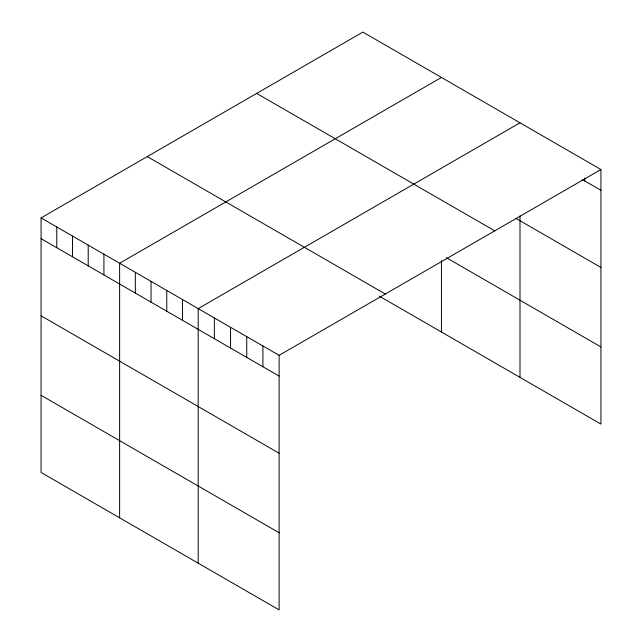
<?xml version="1.0" encoding="UTF-8"?>
<svg xmlns="http://www.w3.org/2000/svg" width="642" height="642" viewBox="0 0 642 642"><rect width="100%" height="100%" fill="white"/><g stroke="black" fill="none" stroke-linecap="round" stroke-linejoin="round"><path stroke-width="0.96" d="M41.072 217.903L279.118 355.331L279.118 609.9L41.072 472.464L41.072 217.903L362.882 32.1L600.928 169.536L600.928 424.097L379.422 296.211M441.439 77.457L119.621 263.252L119.621 517.821M519.996 122.807L198.177 308.609L198.177 563.17M279.118 355.331L600.928 169.536M582.19 179.471L600.928 190.289M515.863 218.336L600.928 267.449M256.688 93.411L494.733 230.847M446.407 257.723L600.928 346.945M147.267 156.584L385.312 294.02M41.072 238.655L279.118 376.092M41.072 315.816L279.118 453.252M41.072 395.312L279.118 532.74M584.742 177.978L584.742 180.948M519.996 215.897L519.996 377.376M441.439 260.652L441.439 332.018M262.923 345.99L262.923 366.743M246.737 336.641L246.737 357.401M230.55 327.3L230.55 348.052M214.364 317.95L214.364 338.711M182.464 299.533L182.464 320.294M166.76 290.465L166.76 311.226M151.047 281.397L151.047 302.149M135.334 272.32L135.334 293.081M103.916 254.184L103.916 274.937M88.203 245.116L88.203 265.868M72.49 236.039L72.49 256.8M56.777 226.971L56.777 247.724"/></g></svg>
